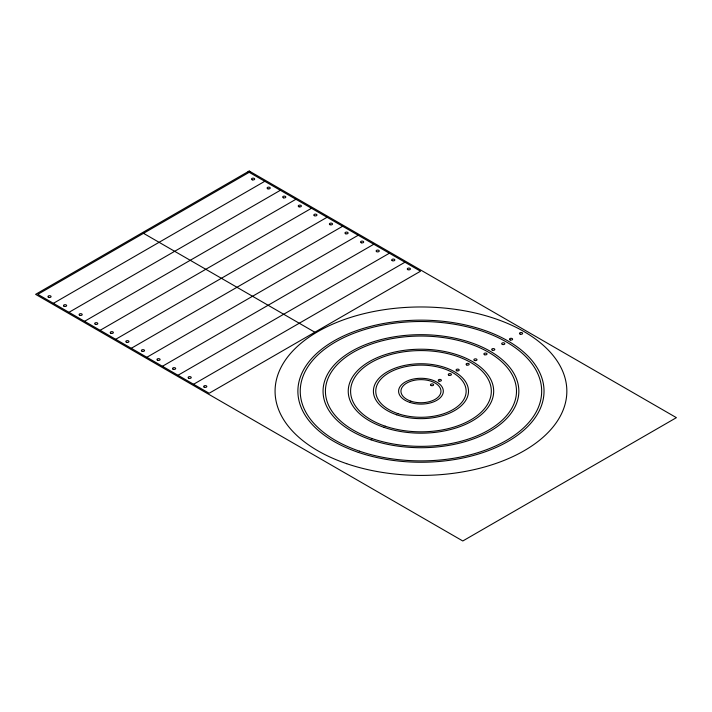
<?xml version="1.0" encoding="UTF-8"?>
<svg xmlns="http://www.w3.org/2000/svg" width="712" height="712" viewBox="0 0 712 712"><rect width="100%" height="100%" fill="white"/><g stroke="black" fill="none" stroke-linecap="round" stroke-linejoin="round"><path stroke-width="1.07" d="M250.312 171.663L37.825 294.341L209.15 393.255L420.525 271.219L248.088 171.663M53.4 303.33L264.775 181.293M68.975 312.328L280.35 190.291M84.55 321.317L295.925 199.28M100.125 330.306L311.5 208.269M115.7 339.304L327.075 217.267M131.275 348.293L342.65 226.256M146.85 357.282L358.225 235.245M162.425 366.28L373.8 244.243M178 375.268L389.375 253.232M193.575 384.257L404.95 262.221M143.512 233.322L314.837 332.237M249.2 171.022L35.6 294.341L462.8 540.978L676.4 417.659L249.2 171.022M520.267 334.195A1.575 0.908 0 0 0 522.626 333.412A1.575 0.908 0 0 0 520.267 332.62A1.575 0.908 0 0 0 520.267 334.195M510.255 339.98A1.575 0.908 0 0 0 512.613 339.188A1.575 0.908 0 0 0 510.255 338.405A1.575 0.908 0 0 0 510.255 339.98M502.467 344.475A1.575 0.908 0 0 0 504.826 343.691A1.575 0.908 0 0 0 502.467 342.899A1.575 0.908 0 0 0 502.467 344.475M492.455 350.26A1.575 0.908 0 0 0 494.813 349.467A1.575 0.908 0 0 0 492.455 348.684A1.575 0.908 0 0 0 492.455 350.26M484.632 354.745A1.575 0.908 0 0 0 487.026 353.98A1.575 0.908 0 0 0 484.694 353.17A1.575 0.908 0 0 0 484.632 354.745M474.655 360.53A1.575 0.908 0 0 0 477.013 359.747A1.575 0.908 0 0 0 474.655 358.964A1.575 0.908 0 0 0 474.655 360.53M466.832 365.016A1.575 0.908 0 0 0 469.226 364.259A1.575 0.908 0 0 0 466.894 363.449A1.575 0.908 0 0 0 466.832 365.016M456.819 370.801A1.575 0.908 0 0 0 459.213 370.044A1.575 0.908 0 0 0 456.882 369.225A1.575 0.908 0 0 0 456.819 370.801M449.032 375.295A1.575 0.908 0 0 0 451.426 374.539A1.575 0.908 0 0 0 449.094 373.72A1.575 0.908 0 0 0 449.032 375.295M439.046 381.089A1.575 0.908 0 0 0 441.404 380.297A1.575 0.908 0 0 0 439.046 379.514A1.575 0.908 0 0 0 439.046 381.089M431.232 385.575A1.575 0.908 0 0 0 433.617 384.818A1.575 0.908 0 0 0 431.294 383.999A1.575 0.908 0 0 0 431.232 385.575M346.7 463.69A145.88 84.221 0 0 0 566.832 392.081A145.88 84.221 0 0 0 349.343 317.819A145.88 84.221 0 0 0 346.7 463.69M383.946 427.333A72.722 41.981 0 0 0 493.674 391.636A72.722 41.981 0 0 0 385.263 354.62A72.722 41.981 0 0 0 383.946 427.333M385.147 426.168A70.355 40.62 0 0 0 491.316 391.627A70.355 40.62 0 0 0 386.42 355.813A70.355 40.62 0 0 0 385.147 426.168M371.13 439.847A97.891 56.515 0 0 0 518.843 391.787A97.891 56.515 0 0 0 372.901 341.956A97.891 56.515 0 0 0 371.13 439.847M358.314 452.36A123.069 71.049 0 0 0 544.021 391.947A123.069 71.049 0 0 0 360.548 329.3A123.069 71.049 0 0 0 358.314 452.36M359.515 451.185A120.711 69.687 0 0 0 541.663 391.929A120.711 69.687 0 0 0 361.705 330.484A120.711 69.687 0 0 0 359.515 451.185M409.569 402.316A22.366 12.914 0 0 0 443.327 391.333A22.366 12.914 0 0 0 409.978 379.95A22.366 12.914 0 0 0 409.569 402.316M372.332 438.672A95.533 55.153 0 0 0 516.485 391.778A95.533 55.153 0 0 0 374.058 343.148A95.533 55.153 0 0 0 372.332 438.672M397.955 413.654A45.185 26.086 0 0 0 466.137 391.475A45.185 26.086 0 0 0 398.773 368.469A45.185 26.086 0 0 0 397.955 413.654M396.753 414.829A47.544 27.448 0 0 0 468.496 391.484A47.544 27.448 0 0 0 397.616 367.285A47.544 27.448 0 0 0 396.753 414.829M410.771 401.141A20.007 11.552 0 0 0 440.968 391.324A20.007 11.552 0 0 0 411.135 381.134A20.007 11.552 0 0 0 410.771 401.141M407.736 269.608A1.575 0.908 0 0 0 410.361 269.207A1.575 0.908 0 0 0 408.439 268.095A1.575 0.908 0 0 0 407.736 269.608M204.148 387.15A1.575 0.908 0 0 0 206.774 386.741A1.575 0.908 0 0 0 204.851 385.628A1.575 0.908 0 0 0 204.148 387.15M376.586 251.63A1.575 0.908 0 0 0 379.211 251.22A1.575 0.908 0 0 0 377.289 250.108A1.575 0.908 0 0 0 376.586 251.63M172.998 369.163A1.575 0.908 0 0 0 175.624 368.763A1.575 0.908 0 0 0 173.701 367.65A1.575 0.908 0 0 0 172.998 369.163M392.161 260.619A1.575 0.908 0 0 0 394.786 260.209A1.575 0.908 0 0 0 392.864 259.097A1.575 0.908 0 0 0 392.161 260.619M188.573 378.161A1.575 0.908 0 0 0 191.199 377.752A1.575 0.908 0 0 0 189.276 376.639A1.575 0.908 0 0 0 188.573 378.161M329.861 224.654A1.575 0.908 0 0 0 332.486 224.244A1.575 0.908 0 0 0 330.564 223.132A1.575 0.908 0 0 0 329.861 224.654M126.594 342.339A1.575 0.908 0 0 0 128.952 341.546A1.575 0.908 0 0 0 126.594 340.763A1.575 0.908 0 0 0 126.594 342.339M299.031 206.809A1.575 0.908 0 0 0 301.39 206.026A1.575 0.908 0 0 0 299.031 205.234A1.575 0.908 0 0 0 299.031 206.809M95.444 324.352A1.575 0.908 0 0 0 97.802 323.568A1.575 0.908 0 0 0 95.444 322.776A1.575 0.908 0 0 0 95.444 324.352M283.456 197.82A1.575 0.908 0 0 0 285.815 197.028A1.575 0.908 0 0 0 283.456 196.245A1.575 0.908 0 0 0 283.456 197.82M79.869 315.363A1.575 0.908 0 0 0 82.227 314.57A1.575 0.908 0 0 0 79.869 313.787A1.575 0.908 0 0 0 79.869 315.363M252.306 179.833A1.575 0.908 0 0 0 254.665 179.05A1.575 0.908 0 0 0 252.306 178.258A1.575 0.908 0 0 0 252.306 179.833M48.398 297.233A1.575 0.908 0 0 0 51.024 296.824A1.575 0.908 0 0 0 49.101 295.711A1.575 0.908 0 0 0 48.398 297.233M361.331 242.783A1.575 0.908 0 0 0 363.69 241.991A1.575 0.908 0 0 0 361.331 241.208A1.575 0.908 0 0 0 361.331 242.783M157.423 360.174A1.575 0.908 0 0 0 160.049 359.765A1.575 0.908 0 0 0 158.126 358.652A1.575 0.908 0 0 0 157.423 360.174M267.881 188.822A1.575 0.908 0 0 0 270.24 188.039A1.575 0.908 0 0 0 267.881 187.256A1.575 0.908 0 0 0 267.881 188.822M63.973 306.222A1.575 0.908 0 0 0 66.599 305.813A1.575 0.908 0 0 0 64.676 304.7A1.575 0.908 0 0 0 63.973 306.222M345.756 233.785A1.575 0.908 0 0 0 348.115 233.002A1.575 0.908 0 0 0 345.756 232.21A1.575 0.908 0 0 0 345.756 233.785M142.169 351.327A1.575 0.908 0 0 0 144.527 350.544A1.575 0.908 0 0 0 142.169 349.752A1.575 0.908 0 0 0 142.169 351.327M314.286 215.656A1.575 0.908 0 0 0 316.911 215.255A1.575 0.908 0 0 0 314.989 214.143A1.575 0.908 0 0 0 314.286 215.656M111.019 333.341A1.575 0.908 0 0 0 113.377 332.557A1.575 0.908 0 0 0 111.019 331.765A1.575 0.908 0 0 0 111.019 333.341"/></g></svg>
